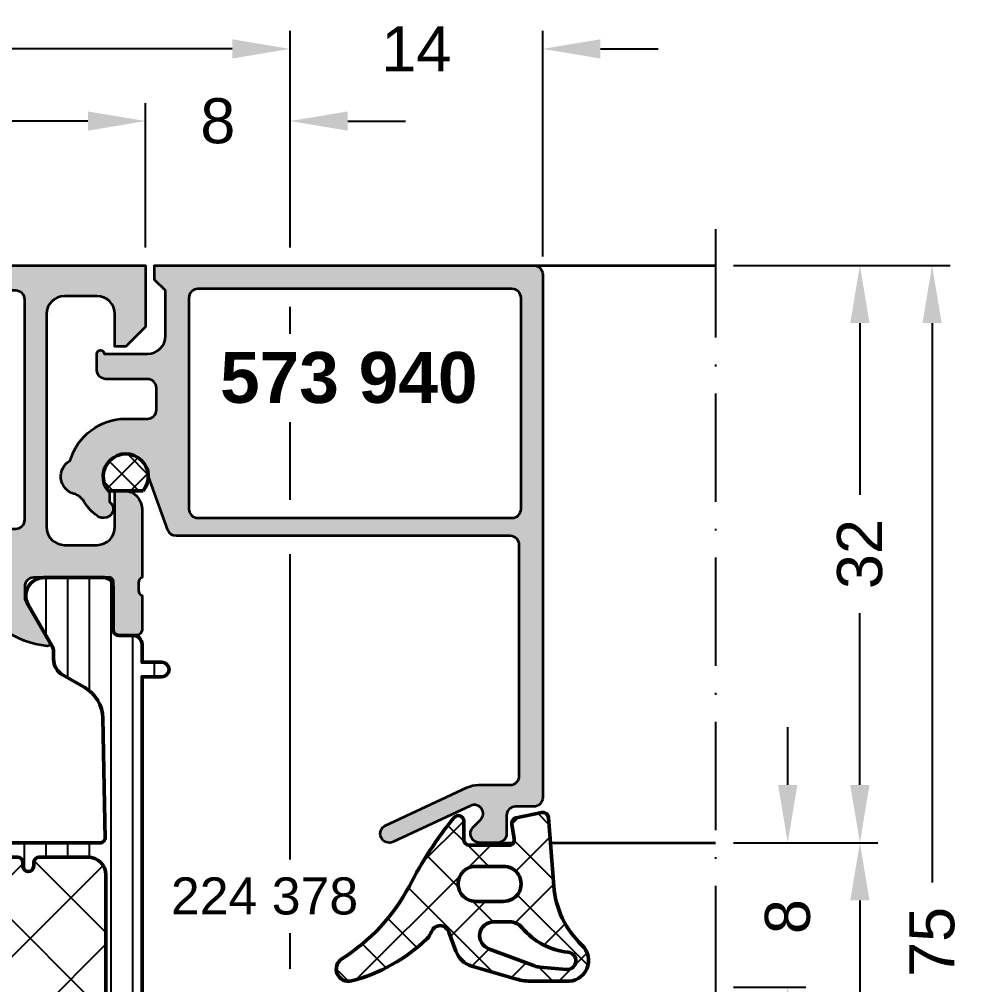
# Model space of a CAD drawing. Header units: millimetres. Extents: x 3 to 185, y 95 to 193.
# Drawn here: x 132.9 to 185.1, y 140 to 193.5 of the extents above; entities that cross this region are included whole.
import ezdxf

# ---------------------------------------------------------------- set-up
doc = ezdxf.new("R2010")
doc.units = ezdxf.units.MM
doc.header["$PDMODE"] = 1
doc.header["$PDSIZE"] = -0.001
doc.linetypes.add('ACAD_ISO10W100', pattern=[18, 12, -3, 0, -3])
for name, color, linetype, lineweight in [('S01_Bemaßung', 140, 'Continuous', 25), ('S02_Beschriftung', 40, 'Continuous', 25), ('S03_AL_Kontur', 255, 'Continuous', 35), ('S04_AL_Schraffur', 253, 'Continuous', 25), ('S05_EPDM_Kontur', 31, 'Continuous', 50), ('S06_EPDM_Schraffur', 43, 'Continuous', 25), ('S07_Isolation_Kontur', 91, 'Continuous', 50), ('S08_Isolation_Schraffur', 103, 'Continuous', 25), ('S18_Mittellinie', 10, 'ACAD_ISO10W100', 25), ('S35_Dämmung_Kontur', 3, 'Continuous', 25), ('S36_Dämmung_Schraffur', 120, 'Continuous', 25)]:
    doc.layers.add(name, color=color, linetype=linetype, lineweight=lineweight)
doc.styles.add('1_1_H_Art', font='arialbd.ttf', dxfattribs={"height": 2.825})
doc.styles.add('1_1_N_Art', font='arial.ttf', dxfattribs={"height": 2.055})
doc.styles.add('Arial', font='arial.ttf')
doc.dimstyles.new('1 zu 1', dxfattribs={"dimtxt": 2.5, "dimasz": 3.2, "dimexe": 1, "dimexo": 1, "dimgap": 1.5, "dimtad": 0, "dimdec": 1, "dimrnd": 0.5, "dimdsep": 46, "dimtxsty": 'Arial', "dimcen": 0, "dimclrd": 256, "dimclre": 256, "dimclrt": 256, "dimadec": 0, "dimazin": 0, "dimtfac": 1, "dimtdec": 1, "dimtofl": 0, "dimtmove": 0, "dimatfit": 1, "dimfxl": 1, "dimtolj": 1, "dimlwd": 25, "dimlwe": 25, "dimarcsym": 0})

# ---------------------------------------------------------------- blocks, each defined once
blk = doc.blocks.new('224378_s_8')
at = {"layer": 'S06_EPDM_Schraffur'}
h = blk.add_hatch(dxfattribs=at)
h.set_pattern_fill('NETZ', color=256, scale=2, angle=45, style=0)
h.set_pattern_definition([(45, (0, 0), (-1.414213562373095, 1.414213562373095), []), (135, (0, 0), (-1.414213562373095, -1.414213562373095), [])])
edge = h.paths.add_edge_path(flags=16)
edge.add_line((-0.164506756735267, -8.898610062468471), (1.312058528250102, -9.02879505891238))
edge.add_arc((1.354402743050796, -8.548524679816852), 0.482133456175413, 264.9614060860426, 444.1942468849379)
edge.add_arc((1.788147778703211, -4.282644851878048), 3.805740779663171, 219.7107994912026, 264.19424688493814, ccw=False)
edge.add_arc((-1.831880451483197, -7.289203000000025), 0.900000000000025, 39.71079949120138, 89.99999999999888)
edge.add_line((-1.831880451483179, -6.389203), (-2.724599748853934, -6.389202999999998))
edge.add_arc((-2.724599748853935, -7.159202999999999), 0.7700000000000005, 89.99999999999993, 249.447227364939)
edge.add_line((-2.99492361832416, -7.880191908094046), (-0.4540742874858088, -8.832844875625497))
edge.add_arc((-0.06789733109976337, -7.802860721205427), 1.100000000000008, 249.4472273649386, 264.9614060860424)
edge = h.paths.add_edge_path()
edge.add_arc((-7.106222588086673, -6.603951089656411), 0.9999999999999981, 313.9554304623681, 340.5908816210754)
edge.add_arc((-5.689991462348253, -7.10293815013273), 0.501565412505601, 16.21949341422419, 160.5908816210756, ccw=False)
edge.add_line((-5.208388999999999, -6.962842), (-4.809097000000003, -8.023084999999998))
edge.add_arc((-3.530084106027413, -7.537366235916185), 1.368136214245953, 200.7948065589327, 253.1264479161749)
edge.add_line((-3.927199999999999, -8.846601), (-1.450207000000001, -9.565351))
edge.add_arc((-0.5357365995927568, -6.217129211815003), 3.470856559424161, 254.7238748318921, 269.1174250522471)
edge.add_line((-0.589198999999997, -9.687574000000001), (1.283889999999998, -9.686598))
edge.add_arc((1.381176604735675, -8.525821815111122), 1.164845927522681, 265.209141032843, 406.8529737836414)
edge.add_arc((5.597147255102664, -4.027942672077469), 5.000000000000002, 184.3739810741781, 226.8529737836415, ccw=False)
edge.add_line((0.6117098113462458, -4.409273885580231), (0.3208993940556591, -0.6072847169584201))
edge.add_arc((0.02177314743027418, -0.6301645897685859), 0.2999999999999999, 4.373981074178115, 101.4394164137661)
edge.add_line((-0.03772635278444558, -0.3361241002536238), (-1.473685988328556, -0.6266925208963805))
edge.add_arc((-1.414186488113836, -0.9207330104113427), 0.3, 101.4394164137662, 188.9325514570444)
edge.add_line((-1.71054803132498, -0.9673145057234206), (-1.581707, -1.787029))
edge.add_arc((-1.868758854211871, -1.846154545567499), 0.2930778004986527, -91.16272792492452, 11.638733974823424, ccw=False)
edge.add_line((-1.874706, -2.139172), (-4.072708, -2.139172))
edge.add_arc((-4.076622919135959, -1.843066051712089), 0.2961318274068569, 180.9848550183428, 270.7574831788943, ccw=False)
edge.add_line((-4.372711, -1.848156), (-4.372710999999999, -0.7990531064777886))
edge.add_arc((-4.672710999999999, -0.7990531064777886), 0.2999999999999998, 0, 140.7032694711882)
edge.add_arc((11.51231980934353, -14.04480510928554), 21.21423363212921, 140.7032694711885, 152.9845319991142)
edge.add_arc((-16.92463388070737, 0.6810423653327762), 10.81061697889412, 302.45192504355396, 331.91348550750234, ccw=False)
edge.add_arc((-10.76146025027532, -9.011138990564021), 0.6751606889195143, 122.4519250435539, 284.5455045181278)
edge.add_arc((-12.96178949557896, -0.5308870950376852), 9.436217759805226, 284.545504518128, 313.9554304623682)
edge = h.paths.add_edge_path(flags=16)
edge.add_line((-2.191143, -3.317181), (-3.691143, -3.317181))
edge.add_arc((-3.717307442172203, -4.287182), 0.9703538107490393, 88.45489984488933, 271.5451001551107)
edge.add_line((-3.691143, -5.257183), (-2.191143000000001, -5.257183))
edge.add_arc((-2.164978962858655, -4.287182), 0.9703537998279469, 268.4549237517581, 451.5450762482419)
at = {"layer": 'S05_EPDM_Kontur'}
for points in [[(-6.412123991510444, -7.323831036752387, 0.1167451748392793), (-6.163052804110888, -6.93626232719596, -0.7290213320469126), (-5.208388999999999, -6.962842), (-4.809097000000003, -8.023084999999998, 0.232392888354235), (-3.927199999999999, -8.846601), (-1.450207000000001, -9.565351, 0.06288641343586611), (-0.589198999999997, -9.687574000000001), (1.283889999999998, -9.686598, 0.7109508974955993), (2.177783089369847, -7.67594879900521, -0.1875016784359854), (0.6117098113462458, -4.409273885580231), (0.3208993940556591, -0.60728471695842, 0.4508106504087874), (-0.03772635278444558, -0.3361241002536238), (-1.473685988328556, -0.6266925208963805, 0.4014558848682083), (-1.71054803132498, -0.9673145057234206), (-1.581707, -1.787029, -0.4812753553426265), (-1.874706, -2.139172), (-4.072708, -2.139172, -0.41305172572927), (-4.372711, -1.848156), (-4.372710999999999, -0.7990531064777886, 0.7047904934950746), (-4.904873905330836, -0.6090520923006407, 0.05363846905389252), (-7.387100000000009, -4.40864200000001, -0.1292631261023754), (-11.12374591125531, -8.44141005878105, 0.8547870980889478), (-10.59189443223657, -9.664659754744566, 0.1290340701791967)], [(-2.191143, -3.317181), (-3.691143, -3.317181, 1.02733734596278), (-3.691143, -5.257183), (-2.191143000000001, -5.257183, 1.027336917146778)], [(-0.164506756735267, -8.898610062468471), (1.312058528250102, -9.02879505891238, 0.993327583110394), (1.403173528208197, -8.068864299882488, -0.1965703499222237), (-1.139529223543036, -6.714181455038625, 0.223018928386005), (-1.831880451483179, -6.389203), (-2.724599748853934, -6.389202999999998, 0.8349977907423911), (-2.99492361832416, -7.880191908094046), (-0.454074287485809, -8.832844875625497, 0.06779696395073043)]]:
    blk.add_lwpolyline(points, format="xyb", close=True, dxfattribs=at)
blk = doc.blocks.new('511130_s')
at = {"layer": 'S04_AL_Schraffur'}
h = blk.add_hatch(color=256, dxfattribs=at)
h.dxf.hatch_style = 1
edge = h.paths.add_edge_path()
edge.add_line((5.551115123125783e-16, -3.399999999999999), (-1.1, -4.500000000000001))
edge.add_line((-1.099999999999999, -4.500000000000001), (-1.699999999999999, -4.5))
edge.add_line((-1.699999999999999, -4.5), (-1.7, -2.7))
edge.add_arc((-2.7, -2.7), 1, 0, 90)
edge.add_line((-2.7, -1.7), (-4.500000000000001, -1.700000000000002))
edge.add_arc((-4.5, -2.700000000000001), 0.9999999999999991, 90.00000000000006, 180)
edge.add_line((-5.5, -2.700000000000001), (-5.5, -14.5))
edge.add_arc((-4.499999999999999, -14.5), 1.000000000000001, 179.9999999999999, 269.9999999999999)
edge.add_line((-4.500000000000001, -15.5), (-2.700000000000002, -15.5))
edge.add_arc((-2.700000000000003, -14.5), 1, 270, 360.0000000000001)
edge.add_line((-1.700000000000002, -14.5), (-1.699999999999999, -12.5))
edge.add_line((-1.699999999999999, -12.5), (-1.199999999999996, -12.5))
edge.add_arc((-1.199999999999996, -13.5), 1, 0, 90, ccw=False)
edge.add_line((-0.1999999999999963, -13.5), (-0.1999999999999968, -17.3))
edge.add_arc((-0.09999999999999384, -17.58284271247462), 0.3000000000000038, 109.471220634491, 180)
edge.add_line((-0.3999999999999968, -17.58284271247462), (-0.3999999999999951, -18.01715728752539))
edge.add_arc((-0.09999999999999548, -18.01715728752539), 0.2999999999999996, 180, 250.5287793655094)
edge.add_line((-0.1999999999999948, -18.3), (-0.1999999999999941, -20.19999999999996))
edge.add_arc((-0.5000000000000338, -20.19999999999996), 0.3000000000000397, -90, 0, ccw=False)
edge.add_line((-0.5000000000000336, -20.5), (-1.489999999999954, -20.5))
edge.add_arc((-1.489999999999954, -20.19999999999996), 0.3000000000000398, 180, 270.00000000000006, ccw=False)
edge.add_line((-1.789999999999994, -20.19999999999996), (-1.789999999999996, -17.5))
edge.add_arc((-1.989999999999996, -17.50000000000001), 0.2, 1.017777498068326e-12, 90.0000000000002)
edge.add_line((-1.989999999999996, -17.3), (-6.19999999999999, -17.3))
edge.add_arc((-6.199999999999989, -17.8), 0.5000000000000036, 90.0000000000002, 180)
edge.add_line((-6.69999999999999, -17.8), (-6.69999999999999, -18.5))
edge.add_line((-6.69999999999999, -18.5), (-5.318504542377629, -20.89282032302755))
edge.add_arc((-5.438119784648292, -20.96188021535171), 0.1381197846482999, -95.6225775507931, 30.00000000000091, ccw=False)
edge.add_arc((-4.96177675882619, -16.12339113815219), 5.000000000000004, 205.0787776641433, 264.37742244920645, ccw=False)
edge.add_arc((-10.39613192002033, -18.66657496595597), 1.000000000000001, 25.0787776641433, 143.8053270726162)
edge.add_arc((-15.2382232411738, -15.12339113815219), 5.000000000000002, 275.62257755079344, 323.8053270726163, ccw=False)
edge.add_arc((-14.7618802153517, -19.96188021535171), 0.1381197846482951, 150.0000000000003, 275.62257755079395, ccw=False)
edge.add_line((-14.88149545762236, -19.89282032302756), (-13.5, -17.5))
edge.add_line((-13.5, -17.5), (-13.5, -16.8))
edge.add_arc((-14, -16.8), 0.5000000000000018, 4.071109992273287e-13, 90)
edge.add_line((-14, -16.3), (-18.21, -16.3))
edge.add_arc((-18.21, -16.5), 0.1999999999999957, 90, 180.000000000001)
edge.add_line((-18.41, -16.5), (-18.41, -19.19999999999996))
edge.add_arc((-18.71000000000004, -19.19999999999996), 0.3000000000000398, -90, 0, ccw=False)
edge.add_line((-18.71000000000004, -19.5), (-19.69999999999996, -19.5))
edge.add_arc((-19.69999999999996, -19.19999999999996), 0.3000000000000398, 180, 270, ccw=False)
edge.add_line((-20, -19.19999999999996), (-20, -17.3))
edge.add_arc((-20.1, -17.01715728752538), 0.3000000000000021, 289.4712206344901, 360)
edge.add_line((-19.8, -17.01715728752538), (-19.8, -16.58284271247462))
edge.add_arc((-20.1, -16.58284271247462), 0.2999999999999972, 0, 70.52877936550966)
edge.add_line((-20, -16.3), (-20, -13.3))
edge.add_arc((-20.3, -13.3), 0.2999999999999972, 0, 90)
edge.add_line((-20.3, -13.00000000000001), (-27.86769096001073, -13.00000000000001))
edge.add_arc((-27.86769096001073, -13.2), 0.1999999999999993, 90, 189.0000000000005)
edge.add_line((-28.06522862812976, -13.23128689300805), (-27.5915806127587, -16.22178276747988))
edge.add_arc((-28.08542478305627, -16.3), 0.5000000000000018, -90, 8.999999999999773, ccw=False)
edge.add_line((-28.08542478305627, -16.8), (-29.6, -16.8))
edge.add_arc((-29.6, -16.6), 0.1999999999999993, 180, 270, ccw=False)
edge.add_line((-29.8, -16.6), (-29.8, -14.05))
edge.add_arc((-30, -14.05), 0.1999999999999993, 0, 90)
edge.add_line((-30, -13.85), (-31.8, -13.85))
edge.add_arc((-31.8, -13.65000000000001), 0.1999999999999957, 179.999999999999, 270, ccw=False)
edge.add_line((-32, -13.65), (-32, -8.700000000000003))
edge.add_arc((-32.525, -8.200000000000003), 0.724999999999999, 316.3971810272963, 403.6028189727036)
edge.add_line((-32, -7.700000000000004), (-32, -1.900000000000004))
edge.add_arc((-32.5, -1.900000000000005), 0.5, 1.017777498068325e-13, 90)
edge.add_line((-32.5, -1.400000000000006), (-39.5, -1.400000000000004))
edge.add_arc((-39.5, -1.900000000000004), 0.5, 90, 180)
edge.add_line((-40, -1.900000000000004), (-40, -4.000000000000005))
edge.add_arc((-40.5, -4.000000000000005), 0.5, -90, 0, ccw=False)
edge.add_line((-40.5, -4.500000000000006), (-41.99999999999999, -4.500000000000006))
edge.add_arc((-42, -4.000000000000003), 0.5000000000000036, 180.0000000000004, 270.0000000000008, ccw=False)
edge.add_line((-42.5, -4.000000000000006), (-42.5, -3.500000000000006))
edge.add_line((-42.5, -3.500000000000006), (-41.2, -3.500000000000006))
edge.add_line((-41.2, -3.500000000000006), (-41.2, -1.300000000000006))
edge.add_line((-41.2, -1.300000000000006), (-47.8, -1.300000000000006))
edge.add_line((-47.8, -1.300000000000006), (-47.8, -3.500000000000006))
edge.add_line((-47.8, -3.500000000000006), (-46.5, -3.500000000000006))
edge.add_line((-46.5, -3.500000000000006), (-46.5, -4.000000000000005))
edge.add_arc((-47, -4.000000000000005), 0.5, -90, 0, ccw=False)
edge.add_line((-47, -4.500000000000006), (-48.5, -4.500000000000006))
edge.add_arc((-48.5, -4.000000000000006), 0.5, 180, 270, ccw=False)
edge.add_line((-49, -4.000000000000006), (-49, -0.5000000000000062))
edge.add_arc((-48.5, -0.5000000000000024), 0.5, 90.0000000000008, 180.0000000000004, ccw=False)
edge.add_line((-48.50000000000001, -5.967448757360216e-15), (0, 0))
edge.add_line((0, 0), (5.551115123125783e-16, -3.399999999999999))
edge = h.paths.add_edge_path(flags=16)
edge.add_arc((-29.7, -1.9), 0.4999999999999982, 90, 180.0000000000002)
edge.add_line((-30.2, -1.900000000000002), (-30.2, -11.85))
edge.add_arc((-29.9, -11.85), 0.2999999999999972, 180, 270)
edge.add_line((-29.9, -12.15), (-29.70919107027986, -12.15000000000001))
edge.add_arc((-29.70919107027986, -11.85000000000002), 0.2999999999999883, 270.0000000000007, 310.0000000000018)
edge.add_line((-29.5163547873739, -12.0798133329357), (-29.14464419713559, -11.76791111376205))
edge.add_arc((-27.85906897776252, -13.3), 1.999999999999998, 90.00000000000011, 129.9999999999999, ccw=False)
edge.add_line((-27.85906897776252, -11.30000000000001), (-19.6, -11.30000000000001))
edge.add_arc((-19.6, -12.30000000000001), 1, 0, 90, ccw=False)
edge.add_line((-18.6, -12.30000000000001), (-18.6, -14.1))
edge.add_arc((-18.1, -14.1), 0.5, 180, 270)
edge.add_line((-18.1, -14.6), (-7.200000000000003, -14.6))
edge.add_arc((-7.200000000000001, -14.1), 0.5, 269.9999999999999, 360)
edge.add_line((-6.700000000000001, -14.1), (-6.699999999999999, -1.900000000000002))
edge.add_arc((-7.199999999999999, -1.900000000000001), 0.5, 0, 90)
edge.add_line((-7.199999999999999, -1.400000000000001), (-29.7, -1.400000000000002))
at = {"layer": 'S03_AL_Kontur'}
for points in [[(5.551115123125783e-16, -3.399999999999999), (-1.099999999999999, -4.500000000000001), (-1.699999999999999, -4.5), (-1.7, -2.7, 0.414213562373095), (-2.7, -1.7), (-4.500000000000001, -1.700000000000002, 0.414213562373095), (-5.5, -2.700000000000001), (-5.5, -14.5, 0.414213562373095), (-4.500000000000001, -15.5), (-2.700000000000002, -15.5, 0.414213562373095), (-1.700000000000002, -14.5), (-1.699999999999999, -12.5), (-1.199999999999996, -12.5, -0.414213562373095), (-0.1999999999999963, -13.5), (-0.1999999999999968, -17.3, 0.3178372451957812), (-0.3999999999999968, -17.58284271247462), (-0.3999999999999951, -18.01715728752539, 0.3178372451957824), (-0.1999999999999948, -18.3), (-0.1999999999999941, -20.19999999999996, -0.4142135623730951), (-0.5000000000000336, -20.5), (-1.489999999999954, -20.5, -0.414213562373095), (-1.789999999999994, -20.19999999999996), (-1.789999999999996, -17.5, 0.414213562373095), (-1.989999999999996, -17.3), (-6.19999999999999, -17.3, 0.414213562373095), (-6.69999999999999, -17.8), (-6.69999999999999, -18.5), (-5.318504542377629, -20.89282032302755, -0.6105378334010336), (-5.451652079404859, -21.09933548774936, -0.2646719147936072), (-9.490406059821304, -18.24271099465534, 0.5699652493473596), (-11.20314714021257, -18.07604432798868, -0.2133901248928144), (-14.74834792059513, -20.09933548774936, -0.6105378334010351), (-14.88149545762236, -19.89282032302756), (-13.5, -17.5), (-13.5, -16.8, 0.4142135623730937), (-14, -16.3), (-18.21, -16.3, 0.414213562373095), (-18.41, -16.5), (-18.41, -19.19999999999996, -0.414213562373095), (-18.71000000000004, -19.5), (-19.69999999999996, -19.5, -0.414213562373095), (-20, -19.19999999999996), (-20, -17.3, 0.3178372451957844), (-19.8, -17.01715728752538), (-19.8, -16.58284271247462, 0.3178372451957838), (-20, -16.3), (-20, -13.3, 0.414213562373095), (-20.3, -13.00000000000001), (-27.86769096001073, -13.00000000000001, 0.4610063144273195), (-28.06522862812976, -13.23128689300805), (-27.5915806127587, -16.22178276747988, -0.4610063144273173), (-28.08542478305627, -16.8), (-29.6, -16.8, -0.414213562373095), (-29.8, -16.6), (-29.8, -14.05, 0.414213562373095), (-30, -13.85), (-31.8, -13.85, -0.4142135623731015), (-32, -13.65), (-32, -8.700000000000003, 0.4000000000000009), (-32, -7.700000000000004), (-32, -1.900000000000004, 0.414213562373095), (-32.5, -1.400000000000006), (-39.5, -1.400000000000004, 0.414213562373095), (-40, -1.900000000000004), (-40, -4.000000000000005, -0.414213562373095), (-40.5, -4.500000000000006), (-41.99999999999999, -4.500000000000006, -0.414213562373095), (-42.5, -4.000000000000006), (-42.5, -3.500000000000006), (-41.2, -3.500000000000006), (-41.2, -1.300000000000006), (-47.8, -1.300000000000006), (-47.8, -3.500000000000006), (-46.5, -3.500000000000006), (-46.5, -4.000000000000005, -0.414213562373095), (-47, -4.500000000000006), (-48.5, -4.500000000000006, -0.414213562373095), (-49, -4.000000000000006), (-49, -0.500000000000006, -0.414213562373095), (-48.50000000000001, -5.967448757360216e-15), (0, 0)], [(-29.7, -1.400000000000002, 0.414213562373095), (-30.2, -1.900000000000002), (-30.2, -11.85, 0.414213562373095), (-29.9, -12.15), (-29.70919107027986, -12.15000000000001, 0.1763269807084703), (-29.5163547873739, -12.0798133329357), (-29.14464419713559, -11.76791111376205, -0.1763269807084643), (-27.85906897776252, -11.30000000000001), (-19.6, -11.30000000000001, -0.414213562373095), (-18.6, -12.30000000000001), (-18.6, -14.1, 0.414213562373095), (-18.1, -14.6), (-7.200000000000002, -14.6, 0.414213562373095), (-6.700000000000001, -14.1), (-6.699999999999999, -1.900000000000002, 0.414213562373095), (-7.199999999999999, -1.400000000000001)]]:
    blk.add_lwpolyline(points, format="xyb", close=True, dxfattribs=at)
blk = doc.blocks.new('30065273_s')
at = {"layer": 'S08_Isolation_Schraffur'}
h = blk.add_hatch(dxfattribs=at)
h.set_pattern_fill('LINIE', color=256, scale=1.2, angle=90)
h.set_pattern_definition([(90, (0, 0), (-1.2, 7.347880794884119e-17), [])])
h.paths.add_polyline_path([(-9.992007221626409e-16, 17.5), (1.100000000000002, 17.5, 1), (1.1, 18.3), (-8.881784197001252e-16, 18.3), (-2.331468351712829e-15, 19.28999999999999, 0.4142135623730934), (-0.5000000000000008, 19.78999999999999), (-1.300000000000004, 19.79, -0.414213562373094), (-1.600000000000004, 20.09), (-1.600000000000004, 22.48999999999999, 0.4142135623730919), (-2.1, 22.98999999999998), (-5.443449007382985, 22.98999999999999, 0.5773502691896267), (-6.309474411167427, 21.48999999999999), (-4.966987298107783, 19.16474411167424, -0.1316524975873965), (-4.900000000000002, 18.91474411167423), (-4.900000000000003, 18.46850454237764, 0.2679491924311223), (-4.400000000000005, 17.6024791385932), (-3.176651633347815, 16.89617862979386, -0.2625069295448377), (-2.177065265461441, 15.20480161431472), (-2.040764940802144, 8.504067379208976, -0.1458927171538013), (-2.240723577590783, 8.3), (-8.9, 8.3, 1), (-8.900000000000002, 7.5), (-6.899999999999999, 7.499999999999996, -0.4142135623730903), (-6.600000000000001, 7.200000000000001), (-6.599999999999997, 6.999999999999995, 1), (-6.000000000000001, 6.999999999999997), (-6, 7.19999999999999, -0.4142135623730939), (-5.7, 7.499999999999991), (-3.000206858838339, 7.500000000000001, -0.4082690812026684), (-2.000413674895308, 6.520336896045016), (-1.999999999999999, 6.500000000002149), (-2.000206858838837, -6.500000000000327, -0.4142135623730963), (-3.000206858838511, -7.5), (-5.700000000000001, -7.499999999999993, -0.4142135623730939), (-6.000000000000001, -7.199999999999992), (-6.000000000000002, -7, 1), (-6.6, -7), (-6.6, -7.199999999999996, -0.4142135623730951), (-6.899999999999999, -7.499999999999996), (-8.899999999999999, -7.5, 1), (-8.899999999999999, -8.3), (-2.240723577590791, -8.299999999999999, -0.4201831359472838), (-2.040764940802153, -8.504067379208973), (-2.177065265461442, -15.20480161431471, -0.2625069295448385), (-3.176651633347817, -16.89617862979387), (-4.400000000000005, -17.60247913859319, 0.2679491924311239), (-4.900000000000005, -18.46850454237764), (-4.900000000000004, -18.91474411167424, -0.1316524975873961), (-4.966987298107785, -19.16474411167424), (-6.309474411167425, -21.48999999999999, 0.5773502691896256), (-5.443449007382983, -22.98999999999999), (-2.099999999999993, -22.98999999999999, 0.4142135623730943), (-1.599999999999998, -22.48999999999999), (-1.599999999999991, -20.08999999999999, -0.4142135623730986), (-1.299999999999998, -19.78999999999999), (-0.4999999999999968, -19.78999999999999, 0.4142135623730957), (2.220446049250313e-15, -19.28999999999999)])
at = {"layer": 'S07_Isolation_Kontur'}
blk.add_lwpolyline([(1.1, 17.5), (-8.326672684688674e-16, 17.5), (2.220446049250313e-15, -19.28999999999999, -0.4142135623730964), (-0.4999999999999982, -19.78999999999999), (-1.299999999999998, -19.78999999999999, 0.414213562373095), (-1.599999999999991, -20.08999999999999), (-1.599999999999998, -22.48999999999999, -0.414213562373095), (-2.099999999999999, -22.98999999999999), (-5.443449007382984, -22.98999999999999, -0.5773502691896276), (-6.309474411167425, -21.48999999999999), (-4.966987298107784, -19.16474411167424, 0.131652497587396), (-4.900000000000004, -18.91474411167424), (-4.900000000000005, -18.46850454237763, -0.267949192431122), (-4.400000000000005, -17.6024791385932), (-3.176651633347823, -16.89617862979387, 0.2625069295448385), (-2.177065265461442, -15.20480161431472), (-2.040764940802153, -8.504067379208974, 0.4201831359472831), (-2.240723577590791, -8.3), (-8.899999999999999, -8.3, -0.9999999999999999), (-8.9, -7.500000000000001), (-6.899999999999999, -7.499999999999996, 0.414213562373095), (-6.6, -7.199999999999996), (-6.6, -7, -0.9999999999999999), (-6.000000000000001, -7), (-6.000000000000001, -7.199999999999993, 0.414213562373094), (-5.700000000000001, -7.499999999999992), (-3.000206858838505, -7.5, 0.4082690812027603), (-2.000413674895641, -6.520336896044857), (-1.999999999999966, -6.5), (-1.999999999999999, 6.500000000002156), (-2.000413674895305, 6.520336896044866, 0.4082690812027593), (-3.000206858838501, 7.500000000000001), (-5.699999999999999, 7.499999999999991, 0.414213562373094), (-6.000000000000001, 7.199999999999992), (-6.000000000000001, 7, -0.9999999999999999), (-6.599999999999997, 7), (-6.6, 7.199999999999996, 0.414213562373095), (-6.899999999999999, 7.499999999999996), (-8.9, 7.500000000000001, -0.9999999999999999), (-8.9, 8.3), (-2.240723577590782, 8.3, 0.1458927171538005), (-2.040764940802144, 8.504067379208974), (-2.177065265461441, 15.20480161431472, 0.2625069295448386), (-3.17665163334782, 16.89617862979387), (-4.400000000000004, 17.6024791385932, -0.2679491924311225), (-4.900000000000003, 18.46850454237763), (-4.900000000000002, 18.91474411167423, 0.1316524975873964), (-4.966987298107783, 19.16474411167423), (-6.309474411167426, 21.48999999999999, -0.5773502691896276), (-5.443449007382988, 22.98999999999999), (-2.100000000000005, 22.98999999999999, -0.414213562373095), (-1.600000000000004, 22.48999999999999), (-1.600000000000004, 20.09, 0.414213562373095), (-1.300000000000003, 19.79), (-0.5000000000000038, 19.78999999999999, -0.414213562373095), (-2.220446049250313e-15, 19.28999999999999), (-8.416934719211041e-16, 18.3), (1.1, 18.3, -0.9999999999999999)], format="xyb", close=True, dxfattribs=at)
blk = doc.blocks.new('30065182_s')
at = {"layer": 'S36_Dämmung_Schraffur'}
h = blk.add_hatch(dxfattribs=at)
h.set_pattern_fill('NETZ', color=256, scale=3.2, angle=45)
h.set_pattern_definition([(45, (0, 0), (-2.262741699796952, 2.262741699796952), []), (135, (0, 0), (-2.262741699796952, -2.262741699796952), [])])
h.paths.add_polyline_path([(-3.000206858838496, 7.500000000000002), (-5.699999999999999, 7.500000000000001, 0.4142135623730945), (-6, 7.200000000000001), (-6.000000000000001, 6.999999999999998, -1), (-6.6, 6.999999999999999), (-6.6, 7.200000000000001, 0.4142135623730959), (-6.899999999999999, 7.500000000000002), (-15.89999999999998, 7.500000000000001, 0.4142135623730948), (-16.89999999999998, 6.500000000000004), (-16.89999999999998, -6.500000000000004, 0.4142135623730949), (-15.89999999999998, -7.500000000000004), (-6.899999999999999, -7.5, 0.4142135623730952), (-6.6, -7.200000000000001), (-6.6, -7, -1), (-6.000000000000001, -7), (-6.000000000000001, -7.200000000000001, 0.4142135623730958), (-5.700000000000001, -7.500000000000002), (-3.000206858838504, -7.5, 0.4142135623730955), (-2.000206858838505, -6.499999999999998), (-2.000206858965094, 6.499984087781656, 0.4142182229616243)])
at = {"layer": 'S35_Dämmung_Kontur'}
blk.add_lwpolyline([(-6.899999999999999, 7.500000000000001), (-15.89999999999998, 7.500000000000001, 0.414213562373095), (-16.89999999999998, 6.500000000000002), (-16.89999999999998, -6.500000000000003, 0.414213562373095), (-15.89999999999998, -7.500000000000004), (-6.899999999999999, -7.500000000000001, 0.414213562373095), (-6.6, -7.200000000000001), (-6.6, -7, -0.9999999999999999), (-6.000000000000001, -7), (-6.000000000000001, -7.200000000000001, 0.414213562373094), (-5.700000000000001, -7.5), (-3.000206858838505, -7.5, 0.4082690812026654), (-2.000413674895316, -6.520336896044864), (-1.999999999999966, -6.5), (-1.999999999999999, 6.500000000002156), (-2.000413674895305, 6.520336896044866, 0.4082690812026651), (-3.000206858838496, 7.500000000000002), (-5.699999999999999, 7.500000000000001, 0.414213562373094), (-6, 7.200000000000002), (-6.000000000000001, 7, -0.9999999999999999), (-6.6, 7), (-6.6, 7.200000000000001, 0.414213562373095)], format="xyb", close=True, dxfattribs=at)
blk = doc.blocks.new('662015_s')
for name, p in [('30065273_s', (-2.275957200481571e-15, 22.99999999999999)), ('30065182_s', (-2.087219286295294e-14, 22.99999999999999))]:
    blk.add_blockref(name, p)
blk = doc.blocks.new('575790_s')
for name, p in [('511130_s', (19, 75.0000829900473)), ('662015_s', (18.79999999999983, 11.700082990047))]:
    blk.add_blockref(name, p)
blk = doc.blocks.new('244511_s_2')
at = {"layer": 'S06_EPDM_Schraffur'}
h = blk.add_hatch(dxfattribs=at)
h.set_pattern_fill('NETZ', color=256, angle=45)
h.set_pattern_definition([(45, (0, 0), (-0.7071067811865475, 0.7071067811865476), []), (135, (0, 0), (-0.7071067811865476, -0.7071067811865475), [])])
h.paths.add_polyline_path([(-0.8000000000000002, 0.9604686356149273), (-0.8000000000000002, -0.960468635614927, 2.134374745810951)])
at = {"layer": 'S05_EPDM_Kontur'}
blk.add_lwpolyline([(-0.8000000000000002, -0.9604686356149271), (-0.8000000000000002, 0.9604686356149271, -2.134374745810951)], format="xyb", close=True, dxfattribs=at)
blk = doc.blocks.new('573940_s')
at = {"layer": 'S04_AL_Schraffur'}
h = blk.add_hatch(color=256, dxfattribs=at)
h.dxf.hatch_style = 1
h.paths.add_polyline_path([(0.4999999999999964, 22, 0.4142135623730951), (0, 21.5), (0, 0.5), (0.8000000000000007, 0.4999999999999964), (1.399999999999991, 1.100000000000001), (3.900000000000002, 1.100000000000001, -0.4142135623730951), (4.900000000000002, 0.1000000000000014), (4.900000000000002, -2.300000000000001, 1), (4.900000000000002, -2.699999999999999), (5.800000000000001, -2.699999999999999, 0.4142135623730951), (6.300000000000001, -2.199999999999999), (6.300000000000006, 0.1000000000000014, -0.4142135623730951), (6.800000000000004, 0.6000000000000014), (8, 0.6000000000000014, -0.4142135623730951), (8.5, 0.1000000000000014), (8.5, -1.099999999999998, 0.3348749598846482), (10.82105496264089, -4.176923076923082, 0.6691373513853219), (12.65949349850255, -3.981730769230733, -0.1871225890724398), (13.10034186267938, -3.408471933471876, 0.1036124226643165), (13.90909090909092, -2.652390851355285, 0.154347130187007), (14, -2.364911064067286, 0.7842017809769407), (13.1, -2), (12.56746757864487, -2, -1.481801024427353), (11.70000000000001, 0.1500000000000021), (14.67101007166283, 1.231359231790368, 0.3152987888789837), (15, 1.701205542183324), (15.00000000000001, 20.2, -0.4142135623730951), (15.50000000000001, 20.7), (28.3, 20.70000000000001, -0.4142135623730951), (28.8, 20.20000000000001), (28.8, 18.439609887764, 0.109517811683241), (28.94053831944502, 17.80568249515295), (31.04684610425517, 13.28869087390441, 1), (31.95315388610758, 13.71130914676278), (29.94990235896572, 18.00729591023983, -0.839099631177284), (30.73550936257563, 18.55738385623783), (31.14644660940673, 18.14644660940673, 0.668178637919302), (32.00000000000001, 18.5), (32, 19.5, 0.414213562373093), (31.5, 20), (30.5, 20, -0.4142135623730951), (30, 20.5), (30, 21.5, 0.4142135623730951), (29.5, 22)])
h.paths.add_polyline_path([(14, 20.3), (14, 2.900000000000002, -0.4142135623730945), (13.5, 2.400000000000002), (1.800000000000001, 2.399999999999999, -0.4142135623730951), (1.300000000000001, 2.899999999999999), (1.300000000000008, 20.3, -0.414213562373095), (1.800000000000004, 20.8), (13.5, 20.8, -0.4142135623730935)], flags=16)
at = {"layer": 'S03_AL_Kontur'}
for points in [[(13.10034186267939, -3.408471933471876, 0.1871225890724411), (12.65949349850255, -3.981730769230736, -0.6691373513853248), (10.82105496264088, -4.176923076923078, -0.3348749598846475), (8.5, -1.099999999999999), (8.5, 0.1000000000000004, 0.4142135623730951), (8, 0.600000000000001), (6.800000000000002, 0.6000000000000002, 0.414213562373095), (6.300000000000003, 0.1000000000000004), (6.300000000000001, -2.2, -0.414213562373095), (5.800000000000001, -2.7), (4.900000000000001, -2.7, -0.9999999999999999), (4.900000000000001, -2.3), (4.900000000000001, 0.1000000000000001, 0.4142135623730951), (3.900000000000001, 1.100000000000001), (1.399999999999995, 1.1), (0.8000000000000002, 0.5000000000000001), (3.061616997868383e-17, 0.5), (1.316495309083405e-15, 21.50000000000001, -0.414213562373095), (0.5000000000000017, 22), (29.5, 22, -0.414213562373095), (30, 21.5), (30, 20.5, 0.414213562373095), (30.5, 20), (31.50000000000001, 20, -0.414213562373095), (32, 19.5), (32.00000000000001, 18.5, -0.668178637919298), (31.14644660940673, 18.14644660940672), (30.73550936257563, 18.55738385623783, 0.8390996311772799), (29.94990235896572, 18.00729591023983), (31.95315389351833, 13.71130913087036, -0.9999999894632878), (31.04684610648167, 13.28869086912966), (28.94053831944502, 17.80568249515295, -0.1095178116832409), (28.8, 18.439609887764), (28.8, 20.20000000000001, 0.414213562373095), (28.3, 20.70000000000001), (15.50000000000001, 20.7, 0.414213562373095), (15.00000000000001, 20.2), (15, 1.701205542183323, -0.3152987888789837), (14.67101007166283, 1.231359231790368), (11.7, 0.1500000000000005, 1.481801024427348), (12.56746757864487, -2), (13.1, -2, -0.7207592200561251), (14, -2.300000000000002), (14, -2.364911064067285, -0.1543471301870135), (13.90909090909092, -2.652390851355297, -0.1036124226643151)], [(13.5, 2.400000000000002, 0.414213562373095), (14, 2.900000000000002), (14, 20.3, 0.414213562373095), (13.5, 20.8), (1.800000000000001, 20.8, 0.414213562373095), (1.300000000000003, 20.3), (1.3, 2.9, 0.414213562373095), (1.800000000000001, 2.4)]]:
    blk.add_lwpolyline(points, format="xyb", close=True, dxfattribs=at)
at = {"rotation": 180}
blk.add_blockref('244511_s_2', (11.7, -1.099999999999999), dxfattribs=at)
blk = doc.blocks.new('*D91')
at = {"layer": 'Defpoints', "color": 0, "transparency": 16777216}
for p in [(139.9093179166007, 187.8563176682528), (139.9093179166007, 179.8563176682528), (90.90931791660066, 179.3563176682528)]:
    blk.add_point(p, dxfattribs=at)
at = {"layer": 'S01_Bemaßung', "lineweight": 25, "transparency": 16777216}
for p, q in [((90.90931791660066, 180.3563176682528), (90.90931791660066, 188.8563176682528)), ((139.9093179166007, 180.8563176682528), (139.9093179166007, 188.8563176682528)), ((94.10931791660066, 187.8563176682528), (112.0658663477057, 187.8563176682528)), ((136.7093179166007, 187.8563176682528), (118.7527694854956, 187.8563176682528))]:
    blk.add_line(p, q, dxfattribs=at)
at = {"layer": 'S01_Bemaßung', "transparency": 16777216}
for points in [[(94.10931791660066, 188.3896510015861), (94.10931791660066, 187.3229843349194), (90.90931791660066, 187.8563176682528)], [(136.7093179166007, 188.3896510015861), (136.7093179166007, 187.3229843349194), (139.9093179166007, 187.8563176682528)]]:
    blk.add_solid(points, dxfattribs=at)
at = {"layer": 'S01_Bemaßung', "transparency": 16777216, "insert": (115.4093179166007, 187.8563176682528), "char_height": 2.5, "attachment_point": 5, "style": 'Arial'}
blk.add_mtext('\\A1;49', dxfattribs=at)
blk = doc.blocks.new('*D92')
at = {"layer": 'Defpoints', "color": 0, "transparency": 16777216}
for p in [(147.9093179166009, 187.8563176682528), (139.9093179166007, 179.8563176682528), (147.9093179166009, 179.8563176682528)]:
    blk.add_point(p, dxfattribs=at)
at = {"layer": 'S01_Bemaßung', "lineweight": 25, "transparency": 16777216}
for p, q in [((139.9093179166007, 180.8563176682528), (139.9093179166007, 188.8563176682528)), ((147.9093179166009, 180.8563176682528), (147.9093179166009, 188.8563176682528)), ((136.7093179166007, 187.8563176682528), (133.5093179166007, 187.8563176682528)), ((151.1093179166009, 187.8563176682528), (154.3093179166009, 187.8563176682528))]:
    blk.add_line(p, q, dxfattribs=at)
at = {"layer": 'S01_Bemaßung', "transparency": 16777216}
for points in [[(136.7093179166007, 188.3896510015861), (136.7093179166007, 187.3229843349194), (139.9093179166007, 187.8563176682528)], [(151.1093179166009, 188.3896510015861), (151.1093179166009, 187.3229843349194), (147.9093179166009, 187.8563176682528)]]:
    blk.add_solid(points, dxfattribs=at)
at = {"layer": 'S01_Bemaßung', "transparency": 16777216, "insert": (143.9093179166008, 187.8563176682528), "char_height": 2.5, "attachment_point": 5, "style": 'Arial'}
blk.add_mtext('\\A1;8', dxfattribs=at)
blk = doc.blocks.new('*D93')
at = {"layer": 'Defpoints', "color": 0, "transparency": 16777216}
for p in [(161.9093179166017, 191.8563176682528), (147.9093179166009, 179.8563176682528), (161.9093179166017, 179.3563176682528)]:
    blk.add_point(p, dxfattribs=at)
at = {"layer": 'S01_Bemaßung', "lineweight": 25, "transparency": 16777216}
for p, q in [((147.9093179166009, 180.8563176682528), (147.9093179166009, 192.8563176682528)), ((161.9093179166017, 180.3563176682528), (161.9093179166017, 192.8563176682528)), ((144.7093179166009, 191.8563176682528), (141.5093179166009, 191.8563176682528)), ((165.1093179166017, 191.8563176682528), (168.3093179166017, 191.8563176682528))]:
    blk.add_line(p, q, dxfattribs=at)
at = {"layer": 'S01_Bemaßung', "transparency": 16777216}
for points in [[(144.7093179166009, 192.3896510015861), (144.7093179166009, 191.3229843349194), (147.9093179166009, 191.8563176682528)], [(165.1093179166017, 192.3896510015861), (165.1093179166017, 191.3229843349194), (161.9093179166017, 191.8563176682528)]]:
    blk.add_solid(points, dxfattribs=at)
at = {"layer": 'S01_Bemaßung', "transparency": 16777216, "insert": (154.9093179166013, 191.8563176682528), "char_height": 2.5, "attachment_point": 5, "style": 'Arial'}
blk.add_mtext('\\A1;14', dxfattribs=at)
blk = doc.blocks.new('*D94')
at = {"layer": 'Defpoints', "color": 0, "transparency": 16777216}
for p in [(26.90860937661055, 191.8563176682528), (26.90860937661054, 139.8583700056117), (147.910026456591, 139.8583700056117)]:
    blk.add_point(p, dxfattribs=at)
at = {"layer": 'S01_Bemaßung', "lineweight": 25, "transparency": 16777216}
for p, q in [((26.90860937661055, 180.8563176682528), (26.90860937661055, 192.8563176682528)), ((147.910026456591, 180.8563176682528), (147.910026456591, 192.8563176682528)), ((30.10860937661054, 191.8563176682528), (83.50652119081633, 191.8563176682528)), ((144.710026456591, 191.8563176682528), (91.31211464238521, 191.8563176682528)), ((26.90860937661055, 176.0579166324771), (26.90860937661055, 177.5563176682528)), ((147.910026456591, 176.0579166324771), (147.910026456591, 177.5563176682528)), ((26.90860937661054, 166.8563176682528), (26.90860937661055, 171.1712522395713)), ((147.910026456591, 166.8563176682528), (147.910026456591, 171.1712522395713)), ((26.90860937661054, 146.9314615314725), (26.90860937661054, 163.8563176682528)), ((147.910026456591, 146.9314615314725), (147.910026456591, 163.8563176682528)), ((26.90860937661054, 140.8583700056117), (26.90860937661054, 142.8316047784029)), ((147.910026456591, 140.8583700056117), (147.910026456591, 142.8316047784029))]:
    blk.add_line(p, q, dxfattribs=at)
at = {"layer": 'S01_Bemaßung', "transparency": 16777216}
for points in [[(30.10860937661054, 192.3896510015861), (30.10860937661054, 191.3229843349194), (26.90860937661055, 191.8563176682528)], [(144.710026456591, 192.3896510015861), (144.710026456591, 191.3229843349194), (147.910026456591, 191.8563176682528)]]:
    blk.add_solid(points, dxfattribs=at)
at = {"layer": 'S01_Bemaßung', "transparency": 16777216, "insert": (87.40931791660077, 191.8563176682528), "char_height": 2.5, "attachment_point": 5, "style": 'Arial'}
blk.add_mtext('\\A1;121', dxfattribs=at)
blk = doc.blocks.new('*D79')
at = {"layer": 'Defpoints', "color": 0, "transparency": 16777216}
for p in [(171.4867925574068, 179.8563176682531), (183.4867990539285, 179.8563176682531), (171.4867478516564, 104.8563390644073)]:
    blk.add_point(p, dxfattribs=at)
at = {"layer": 'S01_Bemaßung', "lineweight": 25, "transparency": 16777216}
for p, q in [((172.4867925574068, 179.8563176682531), (184.4867990539285, 179.8563176682531)), ((183.4867990539285, 176.6563176682531), (183.4867990539285, 145.6460623363165)), ((183.4867990539285, 108.0563390644073), (183.4867990539285, 139.0665943963438)), ((172.4867478516564, 104.8563390644073), (184.4867990539285, 104.8563390644073))]:
    blk.add_line(p, q, dxfattribs=at)
at = {"layer": 'S01_Bemaßung', "transparency": 16777216}
for points in [[(182.9534657205952, 176.6563176682531), (184.0201323872618, 176.6563176682531), (183.4867990539285, 179.8563176682531)], [(182.9534657205952, 108.0563390644073), (184.0201323872618, 108.0563390644073), (183.4867990539285, 104.8563390644073)]]:
    blk.add_solid(points, dxfattribs=at)
at = {"layer": 'S01_Bemaßung', "transparency": 16777216, "insert": (183.4867990539285, 142.3563283663301), "char_height": 2.5, "attachment_point": 5, "rotation": 90, "style": 'Arial'}
blk.add_mtext('\\A1;75', dxfattribs=at)
blk = doc.blocks.new('*D82')
at = {"layer": 'Defpoints', "color": 0, "transparency": 16777216}
for p in [(171.486773316952, 147.8563176682526), (175.4867990539285, 147.8563176682526), (171.4867687142826, 139.8562329220747)]:
    blk.add_point(p, dxfattribs=at)
at = {"layer": 'S01_Bemaßung', "lineweight": 25, "transparency": 16777216}
for p, q in [((175.4867990539285, 151.0563176682526), (175.4867990539285, 154.2563176682526)), ((172.486773316952, 147.8563176682526), (176.4867990539285, 147.8563176682526)), ((172.4867687142826, 139.8562329220747), (176.4867990539285, 139.8562329220747)), ((175.4867990539285, 136.6562329220747), (175.4867990539285, 133.4562329220747))]:
    blk.add_line(p, q, dxfattribs=at)
at = {"layer": 'S01_Bemaßung', "transparency": 16777216}
for points in [[(174.9534657205951, 151.0563176682526), (176.0201323872618, 151.0563176682526), (175.4867990539285, 147.8563176682526)], [(174.9534657205951, 136.6562329220747), (176.0201323872618, 136.6562329220747), (175.4867990539285, 139.8562329220747)]]:
    blk.add_solid(points, dxfattribs=at)
at = {"layer": 'S01_Bemaßung', "transparency": 16777216, "insert": (175.4867990539246, 143.7580902414803), "char_height": 2.5, "attachment_point": 5, "rotation": 90, "style": 'Arial'}
blk.add_mtext('\\A1;8', dxfattribs=at)
blk = doc.blocks.new('*D84')
at = {"layer": 'Defpoints', "color": 0, "transparency": 16777216}
for p in [(171.486773316952, 147.8563176682526), (179.4867990539283, 147.8563176682526), (171.4867518128077, 109.856129156319)]:
    blk.add_point(p, dxfattribs=at)
at = {"layer": 'S01_Bemaßung', "lineweight": 25, "transparency": 16777216}
for p, q in [((172.486773316952, 147.8563176682526), (180.4867990539283, 147.8563176682526)), ((179.4867990539283, 144.6563176682526), (179.4867990539283, 132.1485153631726)), ((179.4867990539283, 113.056129156319), (179.4867990539283, 125.5639314613991)), ((172.4867518128077, 109.856129156319), (180.4867990539283, 109.856129156319))]:
    blk.add_line(p, q, dxfattribs=at)
at = {"layer": 'S01_Bemaßung', "transparency": 16777216}
for points in [[(178.953465720595, 144.6563176682526), (180.0201323872617, 144.6563176682526), (179.4867990539283, 147.8563176682526)], [(178.953465720595, 113.056129156319), (180.0201323872617, 113.056129156319), (179.4867990539283, 109.856129156319)]]:
    blk.add_solid(points, dxfattribs=at)
at = {"layer": 'S01_Bemaßung', "transparency": 16777216, "insert": (179.4867990539283, 128.8562234122858), "char_height": 2.5, "attachment_point": 5, "rotation": 90, "style": 'Arial'}
blk.add_mtext('\\A1;38', dxfattribs=at)
blk = doc.blocks.new('*D85')
at = {"layer": 'Defpoints', "color": 0, "transparency": 16777216}
for p in [(171.4867925574068, 179.8563176682531), (179.4867990539285, 179.8563176682531), (171.486773316952, 147.8563176682526)]:
    blk.add_point(p, dxfattribs=at)
at = {"layer": 'S01_Bemaßung', "lineweight": 25, "transparency": 16777216}
for p, q in [((172.4867925574068, 179.8563176682531), (180.4867990539285, 179.8563176682531)), ((179.4867990539285, 176.6563176682531), (179.4867990539285, 167.1332617337372)), ((179.4867990539285, 151.0563176682526), (179.4867990539285, 160.5793736027685)), ((172.486773316952, 147.8563176682526), (180.4867990539285, 147.8563176682526))]:
    blk.add_line(p, q, dxfattribs=at)
at = {"layer": 'S01_Bemaßung', "transparency": 16777216}
for points in [[(178.9534657205951, 176.6563176682531), (180.0201323872618, 176.6563176682531), (179.4867990539285, 179.8563176682531)], [(178.9534657205951, 151.0563176682526), (180.0201323872618, 151.0563176682526), (179.4867990539285, 147.8563176682526)]]:
    blk.add_solid(points, dxfattribs=at)
at = {"layer": 'S01_Bemaßung', "transparency": 16777216, "insert": (179.4867990539285, 163.8563176682528), "char_height": 2.5, "attachment_point": 5, "rotation": 90, "style": 'Arial'}
blk.add_mtext('\\A1;32', dxfattribs=at)

msp = doc.modelspace()

# ---------------------------------------------------------------- linework, layer by layer
at = {"layer": 'S03_AL_Kontur'}
for p, q in [((161.4093179166017, 179.8563176682528), (171.4867925574067, 179.856317668253)), ((159.4093179166017, 147.8563176682528), (160.288678978553, 147.8563176682528)), ((162.3369070854299, 147.8563176682528), (171.4867734829478, 147.8563176682528))]:
    msp.add_line(p, q, dxfattribs=at)
at = {"layer": 'S18_Mittellinie', "ltscale": 0.5}
msp.add_line((171.4867925574067, 181.856317668253), (171.4867458184304, 102.8583691257565), dxfattribs=at)

# ---------------------------------------------------------------- block references
msp.add_blockref('575790_s', (120.9093179166017, 104.8563176682528))
at = {"rotation": 270}
msp.add_blockref('573940_s', (139.9093179166017, 179.8563176682528), dxfattribs=at)
at = {"layer": 'S03_AL_Kontur'}
msp.add_blockref('224378_s_8', (161.9093168038431, 149.8584547517914), dxfattribs=at)

# ---------------------------------------------------------------- texts
at = {"layer": 'S02_Beschriftung', "lineweight": 50}
for s, insert, char_height, attachment_point, style in [('573 940', (158.2973115594299, 175.0579166324771), 2.825, 3, '1_1_H_Art'), ('224 378', (141.3091508108004, 145.9314615314725), 2.055, 1, '1_1_N_Art')]:
    msp.add_mtext(s, dxfattribs=dict(at, insert=insert, char_height=char_height, attachment_point=attachment_point, style=style))

# ---------------------------------------------------------------- dimensions: what is measured, and where the dimension line sits
at = {"layer": 'S01_Bemaßung'}
for base, p1, p2, picture, middle in [((26.90860937661055, 191.8563176682528), (147.910026456591, 139.8583700056117), (26.90860937661054, 139.8583700056117), '*D94', (87.40931791660077, 191.8563176682528)), ((161.9093179166017, 191.8563176682528), (147.9093179166009, 179.8563176682528), (161.9093179166017, 179.3563176682528), '*D93', (154.9093179166013, 191.8563176682528)), ((139.9093179166007, 187.8563176682528), (90.90931791660066, 179.3563176682528), (139.9093179166007, 179.8563176682528), '*D91', (115.4093179166007, 187.8563176682528)), ((147.9093179166009, 187.8563176682528), (139.9093179166007, 179.8563176682528), (147.9093179166009, 179.8563176682528), '*D92', (143.9093179166008, 187.8563176682528))]:
    dim = msp.add_linear_dim(base=base, p1=p1, p2=p2, dimstyle='1 zu 1', dxfattribs=at)
    dim.commit()
    dim.dimension.update_dxf_attribs({"geometry": picture, "text_midpoint": middle})
dim = msp.add_linear_dim(base=(183.4867990539285, 179.8563176682531), p1=(171.4867478516563, 104.8563390644073), p2=(171.4867925574067, 179.856317668253), angle=90, dimstyle='1 zu 1', dxfattribs=at)
dim.commit()
dim.dimension.update_dxf_attribs({"geometry": '*D79', "text_midpoint": (183.4867990539285, 142.3563283663301)})
for base, p1, p2, picture, middle in [((179.4867990539285, 179.8563176682531), (171.4867733169519, 147.8563176682526), (171.4867925574067, 179.856317668253), '*D85', (179.4867990539285, 163.8563176682528)), ((179.4867990539283, 147.8563176682526), (171.4867518128076, 109.856129156319), (171.4867733169519, 147.8563176682526), '*D84', (179.4867990539283, 128.8562234122858))]:
    dim = msp.add_linear_dim(base=base, p1=p1, p2=p2, angle=90, dimstyle='1 zu 1', override={"dimtmove": 1}, dxfattribs=at)
    dim.commit()
    dim.dimension.update_dxf_attribs({"geometry": picture, "text_midpoint": middle})
dim = msp.add_linear_dim(base=(175.4867990539285, 147.8563176682526), p1=(171.4867687142826, 139.8562329220747), p2=(171.4867733169519, 147.8563176682526), angle=90, dimstyle='1 zu 1', override={"dimtmove": 1}, dxfattribs=at)
dim.commit()
dim.dimension.update_dxf_attribs({"geometry": '*D82', "text_midpoint": (175.4867990539246, 143.7580902414803), "dimtype": 160})

doc.saveas('drawing.dxf')
